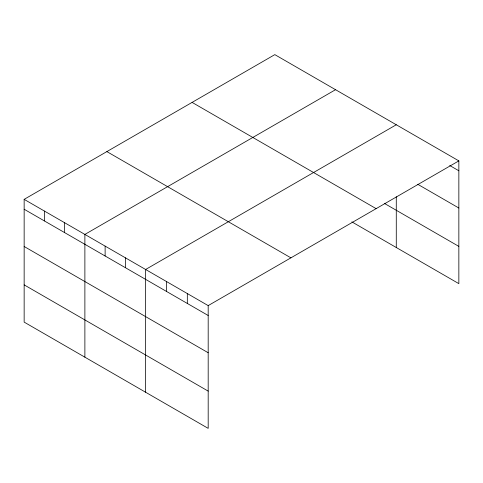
<?xml version="1.0" encoding="UTF-8"?>
<svg xmlns="http://www.w3.org/2000/svg" width="483" height="483" viewBox="0 0 483 483"><rect width="100%" height="100%" fill="white"/><g stroke="black" fill="none" stroke-linecap="round" stroke-linejoin="round"><path stroke-width="0.72" d="M24.15 199.358L208.185 305.606L208.185 428.367L24.15 322.113L24.15 199.358L274.815 54.633L458.85 160.887L458.85 283.642L351.872 221.878M335.546 89.699L84.881 234.418L84.881 357.172M396.277 124.765L145.612 269.484L145.612 392.238M208.185 305.606L458.85 160.887M449.727 165.506L458.85 170.777M417.789 184.313L458.85 208.022M384.522 203.482L458.85 246.396M192.095 102.396L376.13 208.644M106.87 151.602L290.905 257.85M24.15 209.242L208.185 315.496M24.15 246.493L208.185 352.741M24.15 284.867L208.185 391.115M396.277 196.726L396.277 247.519M187.326 293.567L187.326 303.451M166.472 281.523L166.472 291.412M125.369 257.795L125.369 267.685M105.125 246.107L105.125 255.996M64.637 222.729L64.637 232.619M44.394 211.047L44.394 220.93"/></g></svg>
